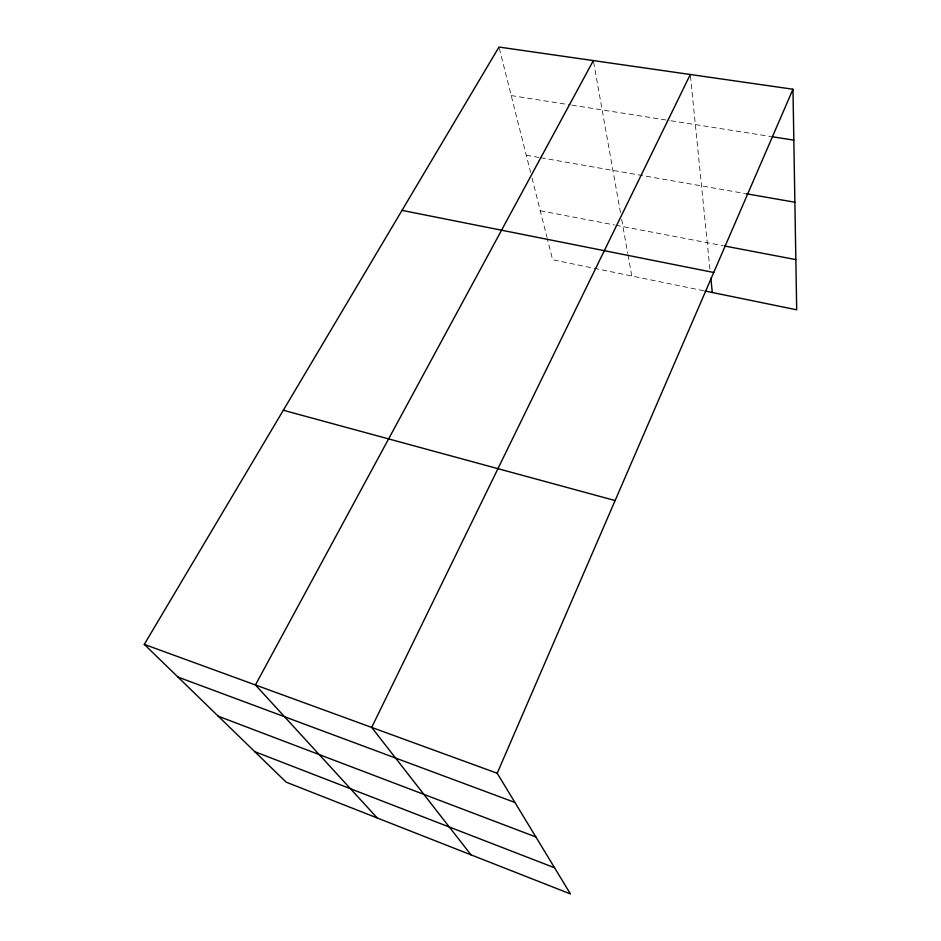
<?xml version="1.0" encoding="UTF-8"?>
<svg xmlns="http://www.w3.org/2000/svg" width="941" height="941" viewBox="0 0 941 941"><rect width="100%" height="100%" fill="white"/><g stroke="black" fill="none" stroke-linecap="round" stroke-linejoin="round"><path stroke-width="0.71" stroke-dasharray="4.71 3.53" d="M511.222 95.57L570.399 104.91M571.846 105.133L669.545 120.542M670.98 120.766L770.655 136.492M526.266 155.23L539.264 157.512M540.71 157.759L744.613 193.446M540.263 210.784L614.402 224.946M615.826 225.228L722.982 245.695M703.656 290.734L552.602 259.763L547.321 238.779M499.342 48.438L530.571 172.332M532.006 178.025L546.968 237.379M593.606 62L620.648 213.619M621.672 219.382L627.741 253.411M627.988 254.823L631.764 275.995M690.435 75.927L709.985 269.726"/><path stroke-width="1.41" d="M497.201 773.255L792.969 89.23L498.989 47.05L144.302 644.385L286.182 782.171L570.458 893.95L497.201 773.255L144.302 644.385M690.294 74.504L371.683 727.417L470.994 854.84M593.359 60.589L255.434 684.966L377.259 817.976M772.102 136.716L793.828 140.138M746.048 193.705L794.874 202.244M724.405 245.966L795.851 259.61M402.007 210.384L713.737 272.478M705.091 291.028L796.698 309.801L792.969 89.23M283.323 410.252L615.108 500.553M177.978 677.073L514.915 802.45M218.288 716.219L535.852 836.949M254.799 751.683L554.567 867.767M710.855 278.265L712.29 292.498"/></g></svg>
